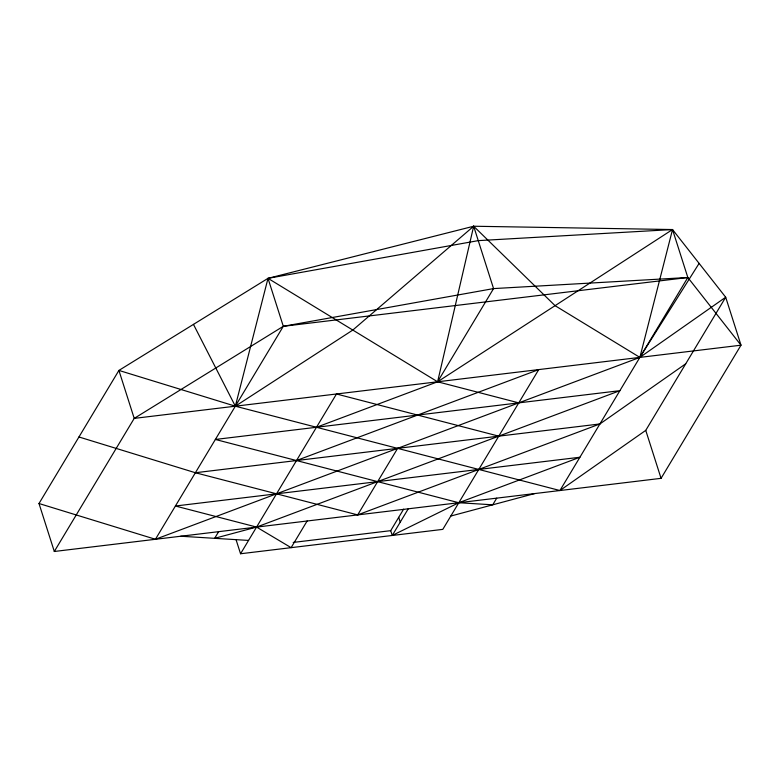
<?xml version="1.0" encoding="UTF-8"?>
<svg xmlns="http://www.w3.org/2000/svg" width="780" height="780" viewBox="0 0 780 780"><rect width="100%" height="100%" fill="white"/><g stroke="black" fill="none" stroke-linecap="round" stroke-linejoin="round"><path stroke-width="1.17" d="M39 503.519L155.434 539.282L639.873 357.396L725.692 297.229L645.752 430.375L559.923 490.532L235.345 406.195L268.008 278.343L473.665 226.239L672.526 229.544L725.692 297.229L741 345.189L661.06 478.335L54.308 551.48L39 503.519L118.911 370.422L268.008 278.343L478.257 240.63L672.526 229.544L687.833 277.505L741 345.189L134.219 418.392L54.308 551.48M559.923 490.532L687.833 277.505L493.565 288.59L283.315 326.303L134.219 418.392L118.911 370.422L235.345 406.195L352.804 330.067L473.665 226.239L555.067 305.662L639.873 357.396L672.526 229.544L437.609 381.79L316.475 427.274L240.552 553.761L442.806 529.367L538.736 369.593L296.498 460.541M155.434 539.282L283.315 326.303L268.008 278.343L437.609 381.79L518.749 402.87M218.644 531.658L214.636 538.327L256.571 527.075L619.885 390.673L215.368 439.462L458.796 502.729L492.726 504.816L496.723 498.157M316.475 427.274L336.482 393.988L498.771 436.156M307.135 520.981L291.115 547.658L256.571 527.075L175.412 506.015L579.91 457.246L458.796 502.729L392.243 535.46L390.712 530.663L403.63 509.155M78.956 436.976L195.39 472.738L357.679 514.907L397.605 448.393M392.243 535.46L408.232 508.833M639.873 357.396L699.114 263.386M357.679 514.907L599.898 423.959L685.727 363.792M450.801 516.048L534.641 493.584M283.315 326.303L687.833 277.505M195.39 472.738L599.898 423.959M293.192 542.432L390.712 530.663M180.716 536.231L248.557 540.423M193.459 324.382L235.345 406.195M645.752 430.375L661.06 478.335M398.707 517.355L400.238 522.151M236.106 539.838L240.552 553.761M473.665 226.239L437.609 381.79L493.565 288.59L473.665 226.239"/></g></svg>
